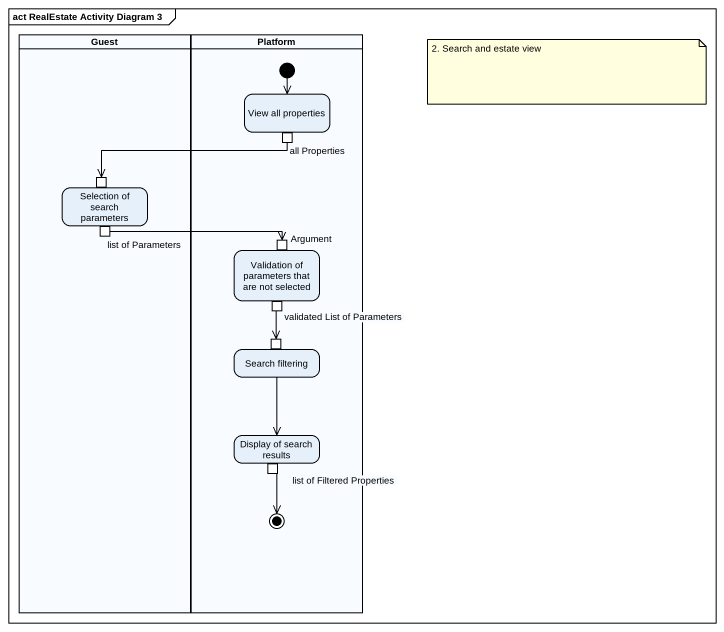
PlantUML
@startuml
mainframe act RealEstate Activity Diagram 3
hide empty description
state Guest <<partition>> {
  state "Selection of search parameters" as Selection_of_search {
    state pin1 <<inputPin>>
    state "list of Parameters" as list_of_Parameters <<outputPin>>
  }
}
state Platform <<partition>> {
  state "View all properties" as View_all_properties {
    state "all Properties" as all_Properties <<outputPin>>
  }
  state "Validation of parameters that are not selected" as Validation_of_parameters {
    state Argument <<inputPin>>
    state "validated List of Parameters" as validated_List_of_Parameters <<outputPin>>
  }
  state "Search filtering" as Search_filtering {
    state pin2 <<inputPin>>
  }
  state "Display of search results" as Display_of_search_results {
    state "list of Filtered Properties" as list_of_Filtered_Properties <<outputPin>>
  }
  state final1 <<end>>
  [*] --> View_all_properties
}
all_Properties -left-> pin1
list_of_Parameters -right-> Argument
validated_List_of_Parameters --> pin2
Search_filtering --> Display_of_search_results
list_of_Filtered_Properties --> final1
note as N1
  2. Search and estate view
end note
@enduml
